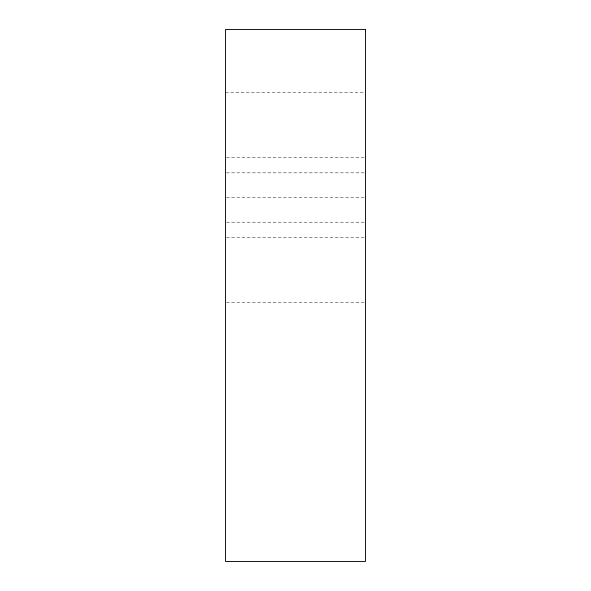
<?xml version="1.0" encoding="UTF-8"?>
<svg xmlns="http://www.w3.org/2000/svg" width="591" height="591" viewBox="0 0 591 591"><rect width="100%" height="100%" fill="white"/><g stroke="black" fill="none" stroke-linecap="round" stroke-linejoin="round"><path stroke-width="0.44" stroke-dasharray="2.96 2.22" d="M225.511 92.543L364.566 92.543M226.434 157.583L364.566 157.583M226.434 172.845L365.489 172.845M226.434 197.52L364.566 197.52M226.434 222.194L364.566 222.194M226.434 237.456L364.566 237.456M226.434 302.496L364.566 302.496"/><path stroke-width="0.89" d="M365.489 29.55L225.511 29.55L225.511 561.45L365.489 561.45L365.489 29.55"/></g></svg>
